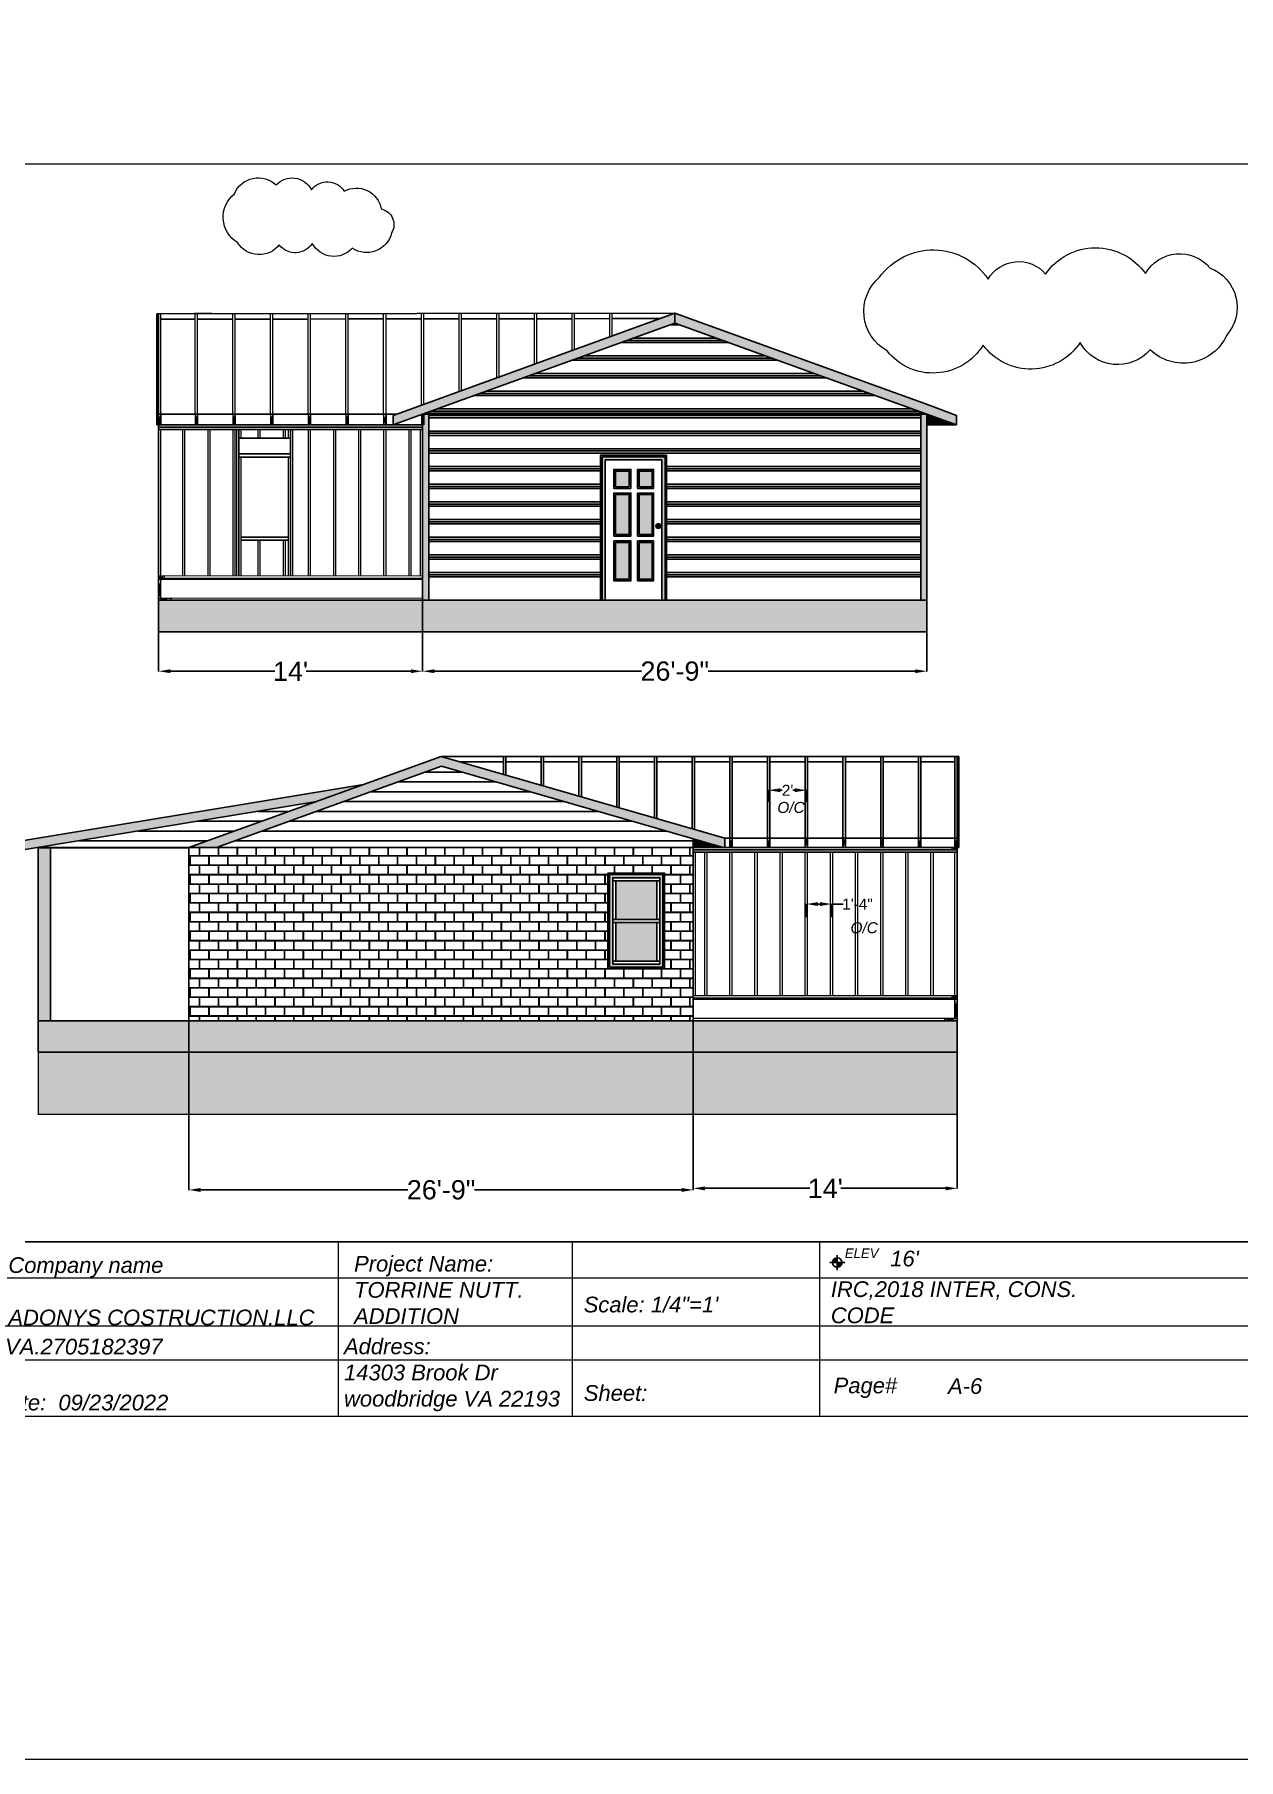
# Model space of a CAD drawing. Header units: inches. Extents: x 173 to 6056, y 183 to 2455.
# Drawn here: x 1308 to 2074, y 183 to 1281 of the extents above; entities that cross this region are included whole.
import ezdxf

# ---------------------------------------------------------------- set-up
doc = ezdxf.new("R2010")
doc.units = ezdxf.units.IN
doc.header["$MEASUREMENT"] = 0
doc.header["$PDMODE"] = 2
doc.header["$PDSIZE"] = 5
doc.linetypes.add('ACAD_ISO02W100', pattern=[15, 12, -3])
for name, color, linetype in [('Back side elevation', 7, 'Continuous'), ('existing floor layout', 7, 'Continuous'), ('Insulation', 7, 'Continuous'), ('Left side elevation', 7, 'Continuous'), ('Right side elevation', 7, 'Continuous')]:
    doc.layers.add(name, color=color, linetype=linetype)
doc.styles.add('Annotative', font='arial.ttf')
doc.styles.get("Standard").update_dxf_attribs({"font": 'ariali.ttf', "height": 10})
doc.linetypes.add('BATTING', pattern='A,0.0001,-0.1,[134,ltypeshp.shx,S=0.1,R=0,X=-0.1,Y=0],-0.2,[134,ltypeshp.shx,S=0.1,R=180,X=0.1,Y=0],-0.1', length=0.4001)
doc.dimstyles.get("Standard").update_dxf_attribs({"dimtxt": 12.25, "dimasz": 7.43, "dimexe": 0.18, "dimexo": 0.0625, "dimgap": 0.09, "dimtad": 0, "dimzin": 0, "dimdsep": 46, "dimlunit": 4, "dimtxsty": 'Annotative', "dimcen": 0.09, "dimadec": 0, "dimazin": 0, "dimtfac": 1, "dimtofl": 0, "dimtmove": 0, "dimatfit": 3, "dimfxl": 1, "dimfrac": 1, "dimtolj": 1, "dimtzin": 0, "dimlwd": -1, "dimarcsym": 0})
pattern_1 = [(360, (-1826.736, 2173.754), (-4e-14, 6.25), [])]
pattern_2 = [(135, (3347.07673, -5524.41305), (-0.0883883476, -0.0883883476), [])]

# ---------------------------------------------------------------- blocks, each defined once
blk = doc.blocks.new('*D81')
at = {"layer": 'Defpoints', "color": 0, "lineweight": 0, "transparency": 16777216}
for p in [(1727.2, 653), (1895.2, 653), (1895.2, 546.3)]:
    blk.add_point(p, dxfattribs=at)
at = {"layer": 'existing floor layout', "color": 0, "lineweight": -2, "transparency": 16777216}
for p, q in [((1727.2, 653), (1727.2, 546.1)), ((1895.2, 653), (1895.2, 546.1))]:
    blk.add_line(p, q, dxfattribs=at)
at = {"layer": 'existing floor layout', "color": 0, "transparency": 16777216}
for p, q in [((1734.6, 546.3), (1801.3, 546.3)), ((1887.8, 546.3), (1821.1, 546.3))]:
    blk.add_line(p, q, dxfattribs=at)
at = {"layer": 'existing floor layout', "color": 0, "lineweight": 0, "transparency": 16777216}
for points in [[(1734.6, 547.5), (1734.6, 545), (1727.2, 546.3)], [(1887.8, 547.5), (1887.8, 545), (1895.2, 546.3)]]:
    blk.add_solid(points, dxfattribs=at)
at = {"layer": 'existing floor layout', "color": 0, "transparency": 16777216, "insert": (1811.2, 546.3), "char_height": 12.25, "attachment_point": 5, "style": 'Annotative'}
blk.add_mtext("\\A1;14'", dxfattribs=at)
blk = doc.blocks.new('*D82')
at = {"layer": 'Back side elevation', "color": 0, "lineweight": -2, "transparency": 16777216}
for p, q in [((1406.2, 633), (1406.2, 545.1)), ((1727.2, 633), (1727.2, 545.1))]:
    blk.add_line(p, q, dxfattribs=at)
at = {"layer": 'Back side elevation', "color": 0, "transparency": 16777216}
for p, q in [((1413.6, 545.3), (1545.5, 545.3)), ((1719.8, 545.3), (1587.9, 545.3))]:
    blk.add_line(p, q, dxfattribs=at)
at = {"layer": 'Back side elevation', "color": 0, "lineweight": 0, "transparency": 16777216}
for points in [[(1413.6, 546.5), (1413.6, 544), (1406.2, 545.3)], [(1719.8, 546.5), (1719.8, 544), (1727.2, 545.3)]]:
    blk.add_solid(points, dxfattribs=at)
at = {"layer": 'Defpoints', "color": 0, "lineweight": 0, "transparency": 16777216}
for p in [(1406.2, 633), (1727.2, 633), (1406.2, 545.3)]:
    blk.add_point(p, dxfattribs=at)
at = {"layer": 'Back side elevation', "color": 0, "transparency": 16777216, "insert": (1566.7, 545.3), "char_height": 12.25, "attachment_point": 5, "style": 'Annotative'}
blk.add_mtext('\\A1;26\'-9"', dxfattribs=at)
blk = doc.blocks.new('*D83')
at = {"color": 0, "lineweight": -2, "ltscale": 0.08, "transparency": 16777216}
for p, q in [((1799.2, 719.5), (1799.2, 727.5)), ((1815.2, 719.5), (1815.2, 727.5))]:
    blk.add_line(p, q, dxfattribs=at)
at = {"color": 0, "ltscale": 0.08, "transparency": 16777216}
for p, q in [((1806.6, 727.3), (1807.8, 727.3)), ((1815.2, 727.3), (1822.6, 727.3))]:
    blk.add_line(p, q, dxfattribs=at)
at = {"color": 0, "linetype": 'Continuous', "lineweight": 0, "ltscale": 0.08, "transparency": 16777216}
for points in [[(1806.6, 728.5), (1806.6, 726), (1799.2, 727.3)], [(1807.8, 728.5), (1807.8, 726), (1815.2, 727.3)]]:
    blk.add_solid(points, dxfattribs=at)
at = {"layer": 'Defpoints', "color": 0, "linetype": 'Continuous', "lineweight": 0, "ltscale": 0.08, "transparency": 16777216}
for p in [(1815.2, 727.3), (1799.2, 719.4), (1815.2, 719.4)]:
    blk.add_point(p, dxfattribs=at)
at = {"color": 0, "linetype": 'Continuous', "lineweight": 0, "ltscale": 0.08, "transparency": 16777216, "insert": (1831.7, 727.3), "char_height": 7, "attachment_point": 5, "style": 'Annotative'}
blk.add_mtext('\\A1;1\'-4"', dxfattribs=at)
blk = doc.blocks.new('*D84')
at = {"color": 0, "lineweight": -2, "ltscale": 0.08, "transparency": 16777216}
for p, q in [((1775.2, 792.9), (1775.2, 799.9)), ((1799.2, 792.9), (1799.2, 799.9))]:
    blk.add_line(p, q, dxfattribs=at)
at = {"color": 0, "ltscale": 0.08, "transparency": 16777216}
for p, q in [((1782.6, 799.7), (1783.8, 799.7)), ((1791.8, 799.7), (1790.6, 799.7))]:
    blk.add_line(p, q, dxfattribs=at)
at = {"color": 0, "linetype": 'Continuous', "lineweight": 0, "ltscale": 0.08, "transparency": 16777216}
for points in [[(1782.6, 801), (1782.6, 798.5), (1775.2, 799.7)], [(1791.8, 801), (1791.8, 798.5), (1799.2, 799.7)]]:
    blk.add_solid(points, dxfattribs=at)
at = {"layer": 'Defpoints', "color": 0, "linetype": 'Continuous', "lineweight": 0, "ltscale": 0.08, "transparency": 16777216}
for p in [(1775.2, 792.8), (1799.2, 799.7), (1799.2, 792.8)]:
    blk.add_point(p, dxfattribs=at)
at = {"color": 0, "linetype": 'Continuous', "lineweight": 0, "ltscale": 0.08, "transparency": 16777216, "insert": (1787.2, 799.7), "char_height": 7, "attachment_point": 5, "style": 'Annotative'}
blk.add_mtext("\\A1;2'", dxfattribs=at)
blk = doc.blocks.new('Elevation Symbol - Imperial')
at = {"color": 0}
for p, q in [((0, 0), (0.2, 0)), ((0.1, -0.1), (0.1, 0.1))]:
    blk.add_line(p, q, dxfattribs=at)
at = {"color": 0, "const_width": 0.0625}
for points in [[(0.1, 0.03125, 0.41421356), (0.06875, 0, 1)], [(0.1, -0.03125, 0.41421356), (0.13125, 0, 1)]]:
    blk.add_lwpolyline(points, format="xyb", dxfattribs=at)
at = {"color": 0}
blk.add_circle((0.1, 0), 0.0625, dxfattribs=at)
blk.add_attdef('ELEVATION', (0.2, 0.0625), '', height=0.125, dxfattribs=at)
blk = doc.blocks.new('*U113')
at = {"layer": 'Insulation', "linetype": 'Continuous', "lineweight": 0, "ltscale": 0.2}
for p, q in [((-475.1, -374.7), (-475.1, -485.9)), ((-326.3, -374.7), (-326.3, -485.9)), ((-168.9, -374.7), (-168.9, -485.9)), ((-704.6, -397.8), (699.8, -397.8)), ((-704.6, -428.3), (699.8, -428.3)), ((-704.6, -450), (699.8, -450))]:
    blk.add_line(p, q, dxfattribs=at)
for points in [[(-704.6, 311.5), (699.8, 311.5), (699.8, -374.7), (-704.6, -374.7)], [(-704.6, -374.7), (699.8, -374.7), (699.8, -485.9), (-704.6, -485.9)]]:
    blk.add_lwpolyline(points, close=True, dxfattribs=at)
at = {"layer": 'Insulation', "linetype": 'Continuous', "lineweight": 0, "ltscale": 0.2, "xscale": 48, "yscale": 48, "zscale": 48}
blk.add_blockref('Elevation Symbol - Imperial', (-162.3, -388), dxfattribs=at).add_auto_attribs({'ELEVATION': 'ELEV'})
at = {"linetype": 'Continuous', "lineweight": 0, "ltscale": 0.08, "char_height": 10, "attachment_point": 1}
for s, width, insert in [('IRC,2018 INTER, CONS. CODE', 161.562, (-161.6, -399.9)), ('VA.2705182397', 17.494, (-687.1, -436.5))]:
    blk.add_mtext_dynamic_manual_height_columns(s, width=width, gutter_width=50, heights=[0], dxfattribs=dict(at, insert=insert))
at = {"layer": 'Insulation', "linetype": 'Continuous', "lineweight": 0, "ltscale": 0.2, "char_height": 10, "attachment_point": 1}
for s, width, gutter_width, insert in [('Project Name:\\PTORRINE NUTT.  \\PADDITION ', 129.423, 20, (-465, -383.7)), ('Scale: 1/4"=1\'', 133.022, 50, (-318.9, -409.7)), ('Address:\\P14303 Brook Dr\\Pwoodbridge VA 22193', 143.463, 50, (-471.4, -436.3))]:
    blk.add_mtext_dynamic_manual_height_columns(s, width=width, gutter_width=gutter_width, heights=[0], dxfattribs=dict(at, insert=insert))
for s, insert in [("16'", (-123.8, -380.4)), ('Company name \\P\\PADONYS COSTRUCTION.LLC', (-685, -384.6)), ('Page#', (-159.8, -461.2)), ('Sheet:', (-318.8, -466))]:
    blk.add_mtext(s, dxfattribs=dict(at, insert=insert))
at = {"layer": 'Insulation', "linetype": 'Continuous', "lineweight": 0, "ltscale": 0.2, "insert": (-694.3, -472.1), "char_height": 10, "width": 141.209, "attachment_point": 1}
blk.add_mtext('Date:  09/23/2022', dxfattribs=at)
blk = doc.blocks.new('*D125')
at = {"layer": 'Defpoints', "color": 0, "lineweight": -2, "ltscale": 0.35, "transparency": 16777216}
for p, q in [((1554.9, 900.6), (1554.9, 875.3)), ((1875.9, 900.6), (1875.9, 875.3))]:
    blk.add_line(p, q, dxfattribs=at)
at = {"layer": 'Defpoints', "color": 0, "ltscale": 0.35, "transparency": 16777216}
for p, q in [((1562.3, 875.5), (1694.2, 875.5)), ((1868.5, 875.5), (1736.6, 875.5))]:
    blk.add_line(p, q, dxfattribs=at)
at = {"layer": 'Defpoints', "color": 0, "linetype": 'BATTING', "lineweight": 0, "ltscale": 0.35, "transparency": 16777216}
for p in [(1554.9, 900.6), (1875.9, 900.6), (1875.9, 875.5)]:
    blk.add_point(p, dxfattribs=at)
for points in [[(1562.3, 876.7), (1562.3, 874.3), (1554.9, 875.5)], [(1868.5, 876.7), (1868.5, 874.3), (1875.9, 875.5)]]:
    blk.add_solid(points, dxfattribs=at)
at = {"layer": 'Defpoints', "color": 0, "linetype": 'BATTING', "lineweight": 0, "ltscale": 0.35, "transparency": 16777216, "insert": (1715.4, 875.5), "char_height": 12.25, "attachment_point": 5, "style": 'Annotative'}
blk.add_mtext('\\A1;26\'-9"', dxfattribs=at)
blk = doc.blocks.new('*D126')
at = {"layer": 'Defpoints', "color": 0, "lineweight": -2, "ltscale": 0.35, "transparency": 16777216}
for p, q in [((1386.9, 900.6), (1386.9, 875.3)), ((1554.9, 900.6), (1554.9, 875.3))]:
    blk.add_line(p, q, dxfattribs=at)
at = {"layer": 'Defpoints', "color": 0, "ltscale": 0.35, "transparency": 16777216}
for p, q in [((1394.3, 875.5), (1461, 875.5)), ((1547.5, 875.5), (1480.8, 875.5))]:
    blk.add_line(p, q, dxfattribs=at)
at = {"layer": 'Defpoints', "color": 0, "linetype": 'BATTING', "lineweight": 0, "ltscale": 0.35, "transparency": 16777216}
for p in [(1386.9, 900.6), (1554.9, 900.6), (1554.9, 875.5)]:
    blk.add_point(p, dxfattribs=at)
for points in [[(1394.3, 876.7), (1394.3, 874.3), (1386.9, 875.5)], [(1547.5, 876.7), (1547.5, 874.3), (1554.9, 875.5)]]:
    blk.add_solid(points, dxfattribs=at)
at = {"layer": 'Defpoints', "color": 0, "linetype": 'BATTING', "lineweight": 0, "ltscale": 0.35, "transparency": 16777216, "insert": (1470.9, 875.5), "char_height": 12.25, "attachment_point": 5, "style": 'Annotative'}
blk.add_mtext("\\A1;14'", dxfattribs=at)

msp = doc.modelspace()

# ---------------------------------------------------------------- hatches: boundary and pattern name
at = {"linetype": 'ACAD_ISO02W100', "lineweight": 0, "ltscale": 0.2}
h = msp.add_hatch(color=250, dxfattribs=at)
h.dxf.hatch_style = 1
h.paths.add_polyline_path([(1715.408, 1097.11), (1715.408, 1103.49), (1536.099, 1038.313), (1536.099, 1032.313), (1554.158, 1038.839), (1554.158, 1039.11), (1554.214, 1038.859), (1554.908, 1039.11)])
h.paths.add_polyline_path([(1875.908, 1039.11), (1894.718, 1032.313), (1894.718, 1038.313), (1877.947, 1044.753), (1715.408, 1103.49), (1715.408, 1097.11)])
at = {"linetype": 'Continuous', "lineweight": 0, "ltscale": 0.08}
h = msp.add_hatch(dxfattribs=at)
h.set_pattern_fill('ANSI31', color=250, angle=810)
h.set_pattern_definition(pattern_2)
h.paths.add_polyline_path([(1875.908, 1039.11), (1875.908, 1032.313), (1894.718, 1032.313)])
h = msp.add_hatch(color=250, dxfattribs=at)
h.dxf.hatch_style = 1
h.paths.add_polyline_path([(1745.546, 763.498), (1727.207, 763.485), (1727.207, 763.263), (1747.207, 763.263), (1747.207, 769.263), (1566.707, 821.263), (1406.207, 763.263), (1423.896, 763.275), (1566.916, 814.959)])
h = msp.add_hatch(dxfattribs=at)
h.set_pattern_fill('ANSI31', color=250, angle=810)
h.set_pattern_definition(pattern_2)
h.paths.add_polyline_path([(1727.207, 768.781), (1727.207, 763.485), (1745.546, 763.498)])
at = {"linetype": 'Continuous', "lineweight": 0, "ltscale": 0.2}
h = msp.add_hatch(dxfattribs=at)
h.set_pattern_fill('AR-B816C', scale=0.75, angle=720)
h.set_pattern_definition([(360, (-1826.736, 655.939), (6, 6), [11.71875, -0.28125]), (360, (-1832.736, 656.2203), (6, 6), [11.71875, -0.28125]), (90, (-1826.736, 655.939), (-6, 6), [-6.28125, 5.71875]), (90, (-1827.0174, 655.939), (-6, 6), [-6.28125, 5.71875])])
h.paths.add_polyline_path([(1727.207, 653.013), (1727.207, 763.263), (1406.207, 763.263), (1406.207, 653.013)])
h.paths.add_polyline_path([(1672.896, 686.013), (1672.896, 747.013), (1708.896, 747.013), (1708.896, 686.013)], flags=16)
h.paths.add_polyline_path([(1673.896, 687.013), (1673.896, 746.013), (1707.896, 746.013), (1707.896, 687.013)], flags=0)
h.paths.add_polyline_path([(1675.896, 689.013), (1675.896, 744.013), (1705.896, 744.013), (1705.896, 689.013)], flags=0)
h.paths.add_polyline_path([(1677.896, 715.513), (1675.896, 715.513), (1675.896, 717.513), (1677.896, 742.013), (1703.896, 742.013), (1705.896, 742.013), (1705.896, 691.013), (1677.896, 691.013)], flags=0)
at = {"layer": 'existing floor layout'}
h = msp.add_hatch(color=250, dxfattribs=at)
h.dxf.hatch_style = 1
h.paths.add_polyline_path([(1558.908, 1039.11), (1554.908, 1039.11), (1554.908, 920.626), (1558.908, 920.626)])
h = msp.add_hatch(color=250, dxfattribs=at)
h.dxf.hatch_style = 1
h.paths.add_polyline_path([(1875.908, 1032.313), (1875.908, 1039.11), (1871.908, 1039.11), (1871.908, 920.626), (1875.908, 920.626)])
h = msp.add_hatch(color=250, dxfattribs=at)
h.dxf.hatch_style = 1
h.paths.add_polyline_path([(1486.457, 792.263), (1286.526, 759.367), (1286.526, 765.447), (1517.35, 803.427)])
h.paths.add_polyline_path([(1406.207, 763.263), (1310.207, 763.263), (1310.207, 763.013), (1406.207, 763.013)], flags=17)
h.paths.add_polyline_path([(1318.207, 763.013), (1310.207, 763.013), (1310.207, 653.013), (1318.207, 653.013)])
h = msp.add_hatch(color=250, dxfattribs=at)
h.dxf.hatch_style = 1
h.paths.add_polyline_path([(1707.896, 746.013), (1673.896, 746.013), (1673.896, 687.013), (1707.896, 687.013)], flags=16)
h.paths.add_polyline_path([(1705.896, 689.013), (1675.896, 689.013), (1675.896, 744.013), (1705.896, 744.013)], flags=0)
h.paths.add_polyline_path([(1708.896, 747.013), (1672.896, 747.013), (1672.896, 686.013), (1708.896, 686.013)])
h = msp.add_hatch(color=250, dxfattribs=at)
h.dxf.hatch_style = 1
h.paths.add_polyline_path([(1707.896, 746.013), (1673.896, 746.013), (1673.896, 687.013), (1707.896, 687.013)])
h.paths.add_polyline_path([(1705.896, 689.013), (1675.896, 689.013), (1675.896, 744.013), (1705.896, 744.013)], flags=16)
h = msp.add_hatch(color=256, dxfattribs=at)
h.dxf.hatch_style = 1
h.set_gradient(color1=(0, 191, 255), color2=(0, 0, 255), tint=1)
h.paths.add_polyline_path([(1677.896, 742.013), (1677.896, 717.513), (1703.896, 717.513), (1703.896, 742.013)])
h.paths.add_polyline_path([(1677.896, 715.513), (1677.896, 691.013), (1703.896, 691.013), (1703.896, 715.513)])
h = msp.add_hatch(dxfattribs=at)
h.set_pattern_fill('AR-CONC', color=256, angle=630)
h.set_pattern_definition([(320, (-1826.736, 2183.504), (-0.627521, -7.172602), [0.75, -8.25]), (265, (-1826.736, 2183.504), (7.521921, 1.387513), [0.6, -6.6]), (10.45144, (-1826.7885, 2182.9064), (6.8944, -5.785088), [0.637402, -7.011421]), (316.1842, (-1824.736, 2183.504), (-1.655193, -10.672413), [1.125, -12.375]), (6.63564, (-1824.874, 2182.615), (9.741186, -9.34662), [0.956103, -10.517138]), (261.18416, (-1824.736, 2183.504), (9.741186, -9.34662), [0.9, -9.9]), (291, (-1825.236, 2182.504), (-4.026189, -5.9690705), [0.75, -8.25]), (236, (-1825.236, 2182.504), (7.2515, -2.433153), [0.6, -6.6]), (341.45144, (-1825.572, 2182.007), (3.225312, -8.402224), [0.637402, -7.011421]), (307.5, (-1826.7362, 2183.504), (3.3289385, -0.1215986), [0, -6.52, 0, -6.7, 0, -6.625]), (277.5, (-1826.7362, 2183.504), (3.944117, -2.6306954), [0, -3.82, 0, -6.37, 0, -2.525]), (237.5, (-1826.7362, 2185.734), (-0.2255487, -5.3382244), [0, -2.5, 0, -7.8, 0, -10.35]), (227.5, (-1826.736, 2186.734), (1.00105, -5.8318617), [0, -3.25, 0, -5.18, 0, -7.35])])
h.paths.add_polyline_path([(1406.207, 633.013), (1406.207, 653.013), (1310.207, 653.013), (1310.207, 633.013)])
h.paths.add_polyline_path([(1727.207, 633.013), (1727.207, 653.013), (1406.207, 653.013), (1406.207, 633.013)])
h.paths.add_polyline_path([(1727.207, 653.013), (1727.207, 633.013), (1895.207, 633.013), (1895.207, 653.013)])
at = {"layer": 'Insulation', "linetype": 'Continuous', "lineweight": 0, "ltscale": 0.2}
h = msp.add_hatch(dxfattribs=at)
h.set_pattern_fill('EARTH', scale=30, angle=630)
h.set_pattern_definition([(270, (-1826.736, 1359.436), (7.5, -7.5), [7.5, -7.5]), (270, (-1823.924, 1359.436), (7.5, -7.5), [7.5, -7.5]), (270, (-1821.111, 1359.436), (7.5, -7.5), [7.5, -7.5]), (360, (-1820.174, 1358.498), (7.5, 7.5), [7.5, -7.5]), (360, (-1820.174, 1355.686), (7.5, 7.5), [7.5, -7.5]), (360, (-1820.174, 1352.873), (7.5, 7.5), [7.5, -7.5])])
h.paths.add_polyline_path([(1310.207, 633.013), (1310.207, 593.355), (1895.207, 593.355), (1895.207, 633.013)])
at = {"layer": 'Left side elevation'}
h = msp.add_hatch(dxfattribs=at)
h.set_pattern_fill('LINE', color=256, scale=50, angle=720)
h.set_pattern_definition(pattern_1)
h.paths.add_polyline_path([(1566.916, 814.959), (1423.896, 763.275), (1745.546, 763.498)])
h = msp.add_hatch(dxfattribs=at)
h.set_pattern_fill('LINE', color=252, scale=50, angle=720)
h.set_pattern_definition(pattern_1)
h.paths.add_polyline_path([(1406.207, 763.263), (1486.457, 792.263), (1310.207, 763.263)])
at = {"layer": 'Right side elevation'}
h = msp.add_hatch(dxfattribs=at)
h.set_pattern_fill('PLAST', color=252, scale=45, angle=900)
h.set_pattern_definition([(180, (5108.852, -1916.222), (-1e-14, -11.25), []), (180, (5108.852, -1917.628), (-1e-14, -11.25), []), (180, (5108.852, -1919.035), (-1e-14, -11.25), [])])
h.paths.add_polyline_path([(1875.908, 1039.11), (1715.408, 1097.11), (1554.908, 1039.11)])
h = msp.add_hatch(dxfattribs=at)
h.set_pattern_fill('PLAST', color=252, scale=45, angle=900)
h.set_pattern_definition([(180, (5108.852, -1907.91), (-1e-14, -11.25), []), (180, (5108.852, -1909.316), (-1e-14, -11.25), []), (180, (5108.852, -1910.722), (-1e-14, -11.25), [])])
h.paths.add_polyline_path([(1558.908, 1047.423), (1558.908, 927.423), (1668.215, 927.423), (1668.215, 1013.038), (1710.215, 1013.038), (1710.215, 927.423), (1871.908, 927.423), (1871.908, 1047.423)])
h = msp.add_hatch(color=250, dxfattribs=at)
h.dxf.hatch_style = 1
h.paths.add_polyline_path([(1677.591, 1002.951), (1677.591, 992.913), (1686.492, 992.913), (1686.492, 1002.951)], flags=16)
h.paths.add_polyline_path([(1692.712, 1002.951), (1692.712, 992.913), (1700.962, 992.913), (1700.962, 1002.951)], flags=16)
h.paths.add_polyline_path([(1692.71, 987.913), (1692.71, 962.501), (1700.962, 962.501), (1700.962, 987.913)], flags=16)
h.paths.add_polyline_path([(1677.594, 987.913), (1677.658, 962.501), (1686.492, 962.501), (1686.492, 987.913)], flags=16)
h.paths.add_polyline_path([(1669.215, 1012.038), (1669.215, 920.626), (1671.215, 920.626), (1671.215, 1010.038), (1707.215, 1010.038), (1707.215, 920.626), (1709.215, 920.626), (1709.215, 1012.038)], flags=17)
h.paths.add_polyline_path([(1668.215, 1013.038), (1668.215, 920.626), (1669.215, 920.626), (1669.215, 1012.038), (1709.215, 1012.038), (1709.215, 920.626), (1710.215, 920.626), (1710.215, 1013.038)])
h.paths.add_polyline_path([(1692.712, 957.501), (1692.712, 934.087), (1700.962, 934.087), (1700.962, 957.501)], flags=16)
h.paths.add_polyline_path([(1677.658, 957.501), (1677.594, 934.087), (1686.492, 934.087), (1686.492, 957.501)], flags=16)
h = msp.add_hatch(color=250, dxfattribs=at)
h.dxf.hatch_style = 1
h.paths.add_polyline_path([(1704.954, 966.877, 1), (1704.954, 968.906, 1)])
h = msp.add_hatch(dxfattribs=at)
h.set_pattern_fill('AR-CONC', color=256, angle=810)
h.set_pattern_definition([(140, (5108.852, -1907.9097), (0.627521, 7.172602), [0.75, -8.25]), (85, (5108.852, -1907.91), (-7.521921, -1.387513), [0.6, -6.6]), (190.45144, (5108.904, -1907.312), (-6.8944, 5.785088), [0.637402, -7.011421]), (136.1842, (5106.852, -1907.91), (1.655193, 10.672413), [1.125, -12.375]), (186.63564, (5106.99, -1907.02), (-9.741186, 9.34662), [0.956103, -10.517138]), (81.18416, (5106.852, -1907.91), (-9.741186, 9.34662), [0.9, -9.9]), (111, (5107.352, -1906.9097), (4.026189, 5.9690705), [0.75, -8.25]), (56, (5107.352, -1906.91), (-7.2515, 2.433153), [0.6, -6.6]), (161.45144, (5107.687, -1906.412), (-3.225312, 8.402224), [0.637402, -7.011421]), (127.5, (5108.8518, -1907.9097), (-3.3289385, 0.1215986), [0, -6.52, 0, -6.7, 0, -6.625]), (97.5, (5108.8518, -1907.9097), (-3.944117, 2.6306954), [0, -3.82, 0, -6.37, 0, -2.525]), (57.5, (5108.8518, -1910.1397), (0.2255487, 5.3382244), [0, -2.5, 0, -7.8, 0, -10.35]), (47.5, (5108.852, -1911.1397), (-1.00105, 5.8318617), [0, -3.25, 0, -5.18, 0, -7.35])])
h.paths.add_polyline_path([(1386.908, 920.626), (1386.908, 900.626), (1554.908, 900.626), (1554.908, 920.626)])
h.paths.add_polyline_path([(1554.908, 920.626), (1554.908, 900.626), (1875.908, 900.626), (1875.908, 920.626)])

# ---------------------------------------------------------------- linework, layer by layer
at = {"linetype": 'Continuous', "lineweight": 0, "ltscale": 0.08}
for p, q in [((1774.457, 792.788), (1775.957, 792.788)), ((1798.457, 792.788), (1799.957, 792.788)), ((1727.207, 763.263), (1727.207, 768.781)), ((1895.207, 763.263), (1891.707, 763.263)), ((1891.707, 763.263), (1891.707, 761.763)), ((1891.707, 761.763), (1895.207, 763.263)), ((1895.207, 761.763), (1891.707, 763.263)), ((1895.207, 763.263), (1895.207, 761.763)), ((1798.457, 719.395), (1799.957, 719.395)), ((1814.457, 719.395), (1815.957, 719.395)), ((1895.207, 668.763), (1891.707, 668.763)), ((1891.707, 668.763), (1891.707, 667.263)), ((1891.707, 667.263), (1895.207, 668.763)), ((1895.207, 667.263), (1891.707, 668.763)), ((1895.207, 666.513), (1893.707, 654.513)), ((1895.207, 654.513), (1893.707, 666.513)), ((1895.207, 668.763), (1895.207, 667.263)), ((1895.207, 654.513), (1887.207, 654.513)), ((1887.207, 654.513), (1887.207, 653.013)), ((1895.207, 654.513), (1887.207, 653.013)), ((1887.207, 653.013), (1887.207, 654.513)), ((1887.207, 654.513), (1895.207, 653.013)), ((1893.707, 654.513), (1895.207, 654.513))]:
    msp.add_line(p, q, dxfattribs=at)
msp.add_lwpolyline([(172.856, 2454.82), (6055.515, 2454.82), (6055.515, 182.679), (172.856, 182.679)], close=True, dxfattribs=at)
at = {"linetype": 'ByBlock', "lineweight": 0, "ltscale": 0.08}
for points in [[(1435.157, 1179.5, -0.52056705), (1461.704, 1185.113, -0.52056705), (1484.167, 1182.051, -0.52056705), (1505.098, 1181.031, -0.52056705), (1528.582, 1169.803, -0.52056705), (1535.219, 1154.493, -0.52056705), (1510.203, 1144.797, -0.52056705), (1484.677, 1147.859, -0.52056705), (1463.746, 1146.838, -0.52056705), (1437.199, 1148.369, -0.52056705)], [(1845.677, 1126.312, -0.52056705), (1914.842, 1125.057, -0.52056705), (1951.362, 1128.34, -0.52056705), (2014.901, 1128.656, -0.52056705), (2056.12, 1132.179, -0.52056705), (2066.749, 1089.514, -0.52056705), (2017.973, 1080.106, -0.52056705), (1973.354, 1084.717, -0.52056705), (1911.604, 1083.139, -0.52056705), (1850.492, 1079.391, -0.52056705)]]:
    msp.add_lwpolyline(points, format="xyb", close=True, dxfattribs=at)
at = {"layer": 'existing floor layout'}
for p, q in [((1386.908, 1032.313), (1386.908, 920.626)), ((1386.908, 920.626), (1875.908, 920.626)), ((1895.207, 653.013), (1895.207, 633.013)), ((1895.207, 633.013), (1310.207, 633.013))]:
    msp.add_line(p, q, dxfattribs=at)
at = {"layer": 'existing floor layout', "lineweight": 25}
for p, q in [((1606.457, 821.263), (1606.457, 809.812)), ((1607.957, 821.263), (1607.957, 809.379)), ((1630.457, 821.263), (1630.457, 802.897)), ((1631.957, 821.263), (1631.957, 802.465)), ((1654.457, 821.263), (1654.457, 795.983)), ((1655.957, 821.263), (1655.957, 795.551)), ((1678.457, 821.263), (1678.457, 789.069)), ((1679.957, 821.263), (1679.957, 788.637)), ((1702.457, 821.263), (1702.457, 782.155)), ((1703.957, 821.263), (1703.957, 781.723)), ((1726.457, 821.263), (1726.457, 775.241)), ((1727.957, 821.263), (1727.957, 774.809)), ((1750.457, 821.263), (1750.457, 763.263)), ((1751.957, 821.263), (1751.957, 763.263)), ((1774.457, 821.263), (1774.457, 763.263)), ((1775.957, 821.263), (1775.957, 763.263)), ((1798.457, 821.263), (1798.457, 763.263)), ((1799.957, 821.263), (1799.957, 763.263)), ((1822.457, 821.263), (1822.457, 763.263)), ((1823.957, 821.263), (1823.957, 763.263)), ((1846.457, 821.263), (1846.457, 763.263)), ((1847.957, 821.263), (1847.957, 763.263)), ((1870.457, 821.263), (1870.457, 763.263)), ((1871.957, 821.263), (1871.957, 763.263)), ((1893.707, 821.263), (1893.707, 763.263)), ((1846.457, 769.263), (1846.457, 763.263)), ((1847.957, 769.263), (1847.957, 763.263)), ((1895.207, 769.263), (1895.207, 763.263)), ((1895.207, 761.763), (1727.207, 761.763)), ((1895.207, 760.263), (1727.207, 760.263)), ((1895.207, 763.263), (1747.207, 763.263))]:
    msp.add_line(p, q, dxfattribs=at)
at = {"layer": 'Insulation', "linetype": 'Continuous', "lineweight": 0, "ltscale": 0.2}
for p, q in [((1386.908, 1039.11), (1386.908, 1103.11)), ((1388.408, 1039.11), (1388.408, 1103.112)), ((1410.158, 1039.11), (1410.158, 1103.11)), ((1411.658, 1039.11), (1411.658, 1103.112)), ((1434.158, 1039.11), (1434.158, 1103.11)), ((1435.658, 1039.11), (1435.658, 1103.112)), ((1458.158, 1039.11), (1458.158, 1103.11)), ((1459.658, 1039.11), (1459.658, 1103.112)), ((1482.158, 1039.11), (1482.158, 1103.11)), ((1483.658, 1039.11), (1483.658, 1103.112)), ((1506.158, 1039.11), (1506.158, 1103.11)), ((1507.658, 1039.11), (1507.658, 1103.112)), ((1530.158, 1039.11), (1530.158, 1103.11)), ((1531.658, 1039.11), (1531.658, 1103.112)), ((1554.158, 1044.877), (1554.158, 1103.11)), ((1555.658, 1045.423), (1555.658, 1103.112)), ((1578.158, 1053.601), (1578.158, 1103.11)), ((1579.658, 1054.146), (1579.658, 1103.112)), ((1602.158, 1062.325), (1602.158, 1103.11)), ((1603.658, 1062.87), (1603.658, 1103.112)), ((1626.158, 1071.049), (1626.158, 1103.11)), ((1627.658, 1071.594), (1627.658, 1103.112)), ((1650.158, 1079.772), (1650.158, 1103.11)), ((1651.658, 1080.318), (1651.658, 1103.112)), ((1674.158, 1088.496), (1674.158, 1103.11)), ((1675.658, 1089.041), (1675.658, 1103.112)), ((1386.908, 1039.11), (1388.408, 1039.11)), ((1386.908, 1039.11), (1386.908, 1032.313)), ((1388.408, 1039.11), (1386.908, 1032.313)), ((1388.408, 1032.313), (1386.908, 1039.11)), ((1386.908, 1032.313), (1388.408, 1032.313)), ((1388.408, 1039.11), (1388.408, 1032.313)), ((1410.158, 1039.11), (1410.158, 1032.313)), ((1411.658, 1039.11), (1410.158, 1032.313)), ((1411.658, 1032.313), (1410.158, 1039.11)), ((1411.658, 1039.11), (1411.658, 1032.313)), ((1434.158, 1039.11), (1434.158, 1032.313)), ((1435.658, 1039.11), (1434.158, 1032.313)), ((1435.658, 1032.313), (1434.158, 1039.11)), ((1435.658, 1039.11), (1435.658, 1032.313)), ((1458.158, 1039.11), (1458.158, 1032.313)), ((1459.658, 1039.11), (1458.158, 1032.313)), ((1459.658, 1032.313), (1458.158, 1039.11)), ((1459.658, 1039.11), (1459.658, 1032.313)), ((1482.158, 1039.11), (1482.158, 1032.313)), ((1483.658, 1039.11), (1482.158, 1032.313)), ((1483.658, 1032.313), (1482.158, 1039.11)), ((1483.658, 1039.11), (1483.658, 1032.313)), ((1506.158, 1039.11), (1506.158, 1032.313)), ((1507.658, 1039.11), (1506.158, 1032.313)), ((1507.658, 1032.313), (1506.158, 1039.11)), ((1507.658, 1039.11), (1507.658, 1032.313)), ((1530.158, 1039.11), (1530.158, 1032.313)), ((1531.658, 1039.11), (1530.158, 1032.313)), ((1531.658, 1032.313), (1530.158, 1039.11)), ((1531.658, 1039.11), (1531.658, 1032.313)), ((1554.158, 1039.11), (1554.158, 1032.313)), ((1555.658, 1039.11), (1554.158, 1032.313)), ((1555.658, 1032.313), (1554.158, 1039.11)), ((1555.658, 1039.11), (1555.658, 1039.381)), ((1555.658, 1039.11), (1555.658, 1032.313)), ((1386.908, 1029.313), (1386.908, 936.313)), ((1388.408, 936.313), (1388.408, 1029.313)), ((1402.158, 1029.313), (1402.158, 936.313)), ((1403.658, 936.313), (1403.658, 1029.313)), ((1418.158, 1029.313), (1418.158, 936.313)), ((1419.658, 936.313), (1419.658, 1029.313)), ((1434.158, 1029.313), (1434.158, 936.313)), ((1435.658, 936.313), (1435.658, 1029.313)), ((1436.408, 1029.313), (1436.408, 936.313)), ((1437.908, 1029.313), (1437.908, 936.313)), ((1437.908, 936.313), (1437.908, 1029.313)), ((1439.408, 1023.844), (1439.408, 1029.313)), ((1450.158, 1029.313), (1450.158, 1023.844)), ((1451.658, 1023.844), (1451.658, 1029.313)), ((1466.158, 1029.313), (1466.158, 1023.844)), ((1467.658, 1023.844), (1467.658, 1029.313)), ((1469.408, 1029.313), (1469.408, 1023.844)), ((1470.908, 1029.313), (1470.908, 936.313)), ((1470.908, 936.313), (1470.908, 1029.313)), ((1472.408, 936.313), (1472.408, 1029.313)), ((1482.158, 1029.313), (1482.158, 936.313)), ((1483.658, 936.313), (1483.658, 1029.313)), ((1498.158, 1029.313), (1498.158, 936.313)), ((1499.658, 936.313), (1499.658, 1029.313)), ((1514.158, 1029.313), (1514.158, 936.313)), ((1515.658, 936.313), (1515.658, 1029.313)), ((1530.158, 1029.313), (1530.158, 936.313)), ((1531.658, 936.313), (1531.658, 1029.313)), ((1546.158, 1029.313), (1546.158, 936.313)), ((1547.658, 936.313), (1547.658, 1029.313)), ((1553.408, 1029.313), (1553.408, 936.313)), ((1554.908, 936.313), (1554.908, 1029.313)), ((1439.408, 936.313), (1439.408, 1011.844)), ((1469.408, 1011.844), (1469.408, 936.313)), ((1450.158, 958.844), (1450.158, 936.313)), ((1451.658, 936.313), (1451.658, 958.844)), ((1466.158, 958.844), (1466.158, 936.313)), ((1467.658, 936.313), (1467.658, 958.844)), ((1386.902, 936.313), (1554.902, 936.376)), ((1386.908, 934.813), (1386.902, 936.313)), ((1386.902, 936.313), (1390.408, 934.814)), ((1386.903, 934.813), (1554.903, 934.876)), ((1386.903, 934.063), (1554.903, 934.126)), ((1388.408, 922.064), (1386.903, 934.063)), ((1386.908, 936.313), (1388.408, 936.313)), ((1390.408, 936.313), (1386.908, 934.813)), ((1388.408, 934.064), (1386.908, 922.063)), ((1388.408, 922.064), (1388.408, 934.064)), ((1386.908, 922.063), (1554.908, 922.126)), ((1386.908, 922.063), (1388.408, 922.064)), ((1386.908, 922.063), (1394.908, 922.063)), ((1394.908, 922.063), (1386.908, 920.626)), ((1386.908, 920.626), (1386.908, 922.063)), ((1386.908, 922.063), (1394.908, 920.626)), ((1386.908, 920.563), (1554.908, 920.626)), ((1394.908, 922.063), (1394.908, 920.566)), ((1751.957, 763.263), (1750.457, 769.263)), ((1750.457, 769.263), (1751.957, 769.263)), ((1751.957, 769.263), (1750.457, 763.263)), ((1775.957, 763.263), (1774.457, 769.263)), ((1774.457, 769.263), (1775.957, 769.263)), ((1775.957, 769.263), (1774.457, 763.263)), ((1798.457, 769.263), (1799.957, 763.263)), ((1798.457, 763.263), (1799.957, 769.263)), ((1822.457, 763.263), (1823.957, 769.263)), ((1823.957, 769.263), (1822.457, 769.263)), ((1822.457, 769.263), (1823.957, 763.263)), ((1846.457, 763.263), (1847.957, 769.263)), ((1847.957, 763.263), (1846.457, 769.263)), ((1847.957, 769.263), (1847.957, 763.263)), ((1871.957, 769.263), (1870.457, 763.263)), ((1871.957, 763.263), (1870.457, 769.263)), ((1895.207, 769.263), (1893.707, 763.263)), ((1895.207, 763.263), (1893.707, 769.263)), ((1727.207, 668.763), (1727.207, 763.263)), ((1728.707, 668.763), (1728.707, 760.263)), ((1734.457, 668.763), (1734.457, 760.263)), ((1735.957, 668.763), (1735.957, 760.263)), ((1750.457, 668.763), (1750.457, 760.263)), ((1751.957, 668.763), (1751.957, 760.263)), ((1766.457, 668.763), (1766.457, 760.263)), ((1767.957, 668.763), (1767.957, 760.263)), ((1782.457, 668.763), (1782.457, 760.263)), ((1783.957, 668.763), (1783.957, 760.263)), ((1799.957, 763.263), (1798.457, 763.263)), ((1798.457, 668.763), (1798.457, 760.263)), ((1799.957, 668.763), (1799.957, 760.263)), ((1814.457, 668.763), (1814.457, 760.263)), ((1815.957, 668.763), (1815.957, 760.263)), ((1830.457, 668.763), (1830.457, 760.263)), ((1831.957, 668.763), (1831.957, 760.263)), ((1846.457, 668.763), (1846.457, 760.263)), ((1847.957, 668.763), (1847.957, 760.263)), ((1862.457, 668.763), (1862.457, 760.263)), ((1863.957, 668.763), (1863.957, 760.263)), ((1870.457, 763.263), (1871.957, 763.263)), ((1878.457, 668.763), (1878.457, 760.263)), ((1879.957, 668.763), (1879.957, 760.263)), ((1895.207, 763.263), (1893.707, 763.263)), ((1893.707, 763.263), (1895.207, 763.263)), ((1893.707, 668.763), (1893.707, 760.263)), ((1895.207, 668.763), (1895.207, 763.263)), ((1895.207, 668.763), (1727.207, 668.763)), ((1895.207, 667.263), (1727.207, 667.263)), ((1895.207, 666.513), (1727.207, 666.513)), ((1895.207, 668.763), (1893.707, 668.763)), ((1893.707, 654.513), (1893.707, 666.513)), ((1895.207, 654.513), (1895.207, 666.513)), ((1310.207, 633.013), (1310.207, 593.355)), ((1895.207, 633.013), (1895.207, 593.355)), ((1895.207, 593.355), (1310.207, 593.355))]:
    msp.add_line(p, q, dxfattribs=at)
for points in [[(1386.908, 936.313), (1390.408, 936.313), (1390.408, 934.814)], [(1895.207, 653.013), (1895.207, 654.513), (1727.207, 654.513)]]:
    msp.add_lwpolyline(points, dxfattribs=at)
at = {"layer": 'Left side elevation'}
for p, q in [((1566.707, 821.263), (1406.207, 763.263)), ((1566.916, 814.959), (1423.862, 763.263)), ((1747.207, 769.263), (1566.707, 821.263)), ((1895.207, 821.263), (1566.707, 821.263)), ((1745.546, 763.498), (1566.916, 814.959)), ((1606.457, 817.763), (1578.856, 817.763)), ((1630.457, 817.763), (1607.957, 817.763)), ((1654.457, 817.763), (1631.957, 817.763)), ((1678.457, 817.763), (1655.957, 817.763)), ((1702.457, 817.763), (1679.957, 817.763)), ((1726.457, 817.763), (1703.957, 817.763)), ((1750.457, 817.763), (1727.957, 817.763)), ((1774.457, 817.763), (1751.957, 817.763)), ((1798.457, 817.763), (1775.957, 817.763)), ((1822.457, 817.763), (1799.957, 817.763)), ((1846.457, 817.763), (1823.957, 817.763)), ((1870.457, 817.763), (1847.957, 817.763)), ((1893.707, 817.763), (1871.957, 817.763)), ((1896.207, 821.263), (1873.613, 821.263)), ((1895.207, 763.263), (1895.207, 821.263)), ((1896.207, 763.263), (1896.207, 821.263)), ((1285.552, 765.287), (1517.35, 803.427)), ((1286.526, 759.367), (1486.457, 792.263)), ((1310.207, 653.013), (1310.207, 763.263)), ((1310.207, 763.263), (1406.207, 763.263)), ((1310.207, 763.013), (1406.207, 763.013)), ((1318.207, 653.013), (1318.207, 763.013)), ((1406.207, 763.263), (1745.546, 763.498)), ((1406.207, 633.013), (1406.207, 763.263)), ((1895.207, 763.263), (1406.207, 763.263)), ((1727.207, 763.263), (1406.207, 763.263)), ((1727.207, 653.013), (1727.207, 763.263)), ((1727.207, 763.263), (1747.207, 763.263)), ((1895.207, 653.013), (1895.207, 763.263)), ((1895.207, 653.013), (1895.207, 763.263)), ((1895.207, 763.263), (1896.207, 763.263)), ((1677.896, 742.013), (1675.896, 742.013)), ((1703.896, 742.013), (1677.896, 742.013)), ((1677.896, 742.013), (1677.896, 717.513)), ((1703.896, 717.513), (1703.896, 742.013)), ((1703.896, 742.013), (1705.896, 742.013)), ((1705.896, 689.013), (1705.896, 744.013)), ((1675.896, 717.513), (1705.896, 717.513)), ((1675.896, 715.513), (1705.896, 715.513)), ((1677.896, 715.513), (1677.896, 691.013)), ((1703.896, 691.013), (1703.896, 715.513)), ((1675.896, 691.013), (1705.896, 691.013)), ((1406.207, 653.013), (1310.207, 653.013)), ((1310.207, 653.013), (1310.207, 633.013)), ((1895.207, 653.013), (1406.207, 653.013)), ((1727.207, 633.013), (1727.207, 653.013))]:
    msp.add_line(p, q, dxfattribs=at)
at = {"layer": 'Left side elevation', "lineweight": 25}
for p, q in [((1747.207, 763.263), (1747.207, 769.263)), ((1747.207, 769.263), (1895.207, 769.263))]:
    msp.add_line(p, q, dxfattribs=at)
at = {"layer": 'Left side elevation'}
for points in [[(1672.896, 686.013), (1708.896, 686.013), (1708.896, 747.013), (1672.896, 747.013)], [(1673.896, 687.013), (1707.896, 687.013), (1707.896, 746.013), (1673.896, 746.013)], [(1675.896, 689.013), (1705.896, 689.013), (1705.896, 744.013), (1675.896, 744.013)]]:
    msp.add_lwpolyline(points, close=True, dxfattribs=at)
at = {"layer": 'Right side elevation'}
for p, q in [((1385.908, 1032.313), (1385.908, 1103.11)), ((1386.908, 1103.11), (1385.908, 1103.11)), ((1386.908, 1103.11), (1715.408, 1103.49)), ((1386.908, 1039.11), (1386.908, 1103.11)), ((1388.408, 1099.612), (1410.158, 1099.637)), ((1409.853, 1103.137), (1420.853, 1103.137)), ((1411.658, 1099.639), (1434.158, 1099.665)), ((1435.658, 1099.667), (1458.158, 1099.693)), ((1459.658, 1099.694), (1482.158, 1099.72)), ((1483.658, 1099.722), (1506.158, 1099.748)), ((1507.658, 1099.75), (1530.158, 1099.776)), ((1531.658, 1099.778), (1554.158, 1099.804)), ((1715.408, 1103.49), (1536.099, 1038.313)), ((1555.658, 1099.805), (1578.158, 1099.831)), ((1579.658, 1099.833), (1602.158, 1099.859)), ((1603.658, 1099.861), (1626.158, 1099.887)), ((1627.658, 1099.889), (1650.158, 1099.915)), ((1651.658, 1099.916), (1674.158, 1099.942)), ((1675.658, 1099.944), (1705.749, 1099.979)), ((1715.408, 1103.49), (1877.947, 1044.753)), ((1715.408, 1103.49), (1715.408, 1097.11)), ((1715.408, 1099.99), (1715.412, 1099.99)), ((1715.408, 1097.11), (1554.908, 1039.11)), ((1715.408, 1097.11), (1875.908, 1039.11)), ((1877.947, 1044.753), (1894.718, 1038.313)), ((1386.908, 1032.313), (1385.908, 1032.313)), ((1538.292, 1039.11), (1386.908, 1039.11)), ((1386.908, 927.423), (1386.908, 1039.11)), ((1386.908, 1032.313), (1554.908, 1032.313)), ((1386.908, 1032.313), (1390.908, 1032.313)), ((1554.908, 1039.11), (1536.099, 1032.313)), ((1536.099, 1032.313), (1536.099, 1038.313)), ((1554.908, 900.626), (1554.908, 1039.11)), ((1875.908, 1039.11), (1554.908, 1039.11)), ((1554.908, 1039.11), (1875.908, 1039.11)), ((1558.908, 920.626), (1558.908, 1039.11)), ((1871.908, 920.626), (1871.908, 1039.11)), ((1875.908, 927.423), (1875.908, 1039.11)), ((1875.908, 1039.11), (1894.718, 1032.313)), ((1875.908, 920.626), (1875.908, 1032.313)), ((1894.718, 1032.313), (1875.908, 1032.313)), ((1894.718, 1032.313), (1894.718, 1038.313)), ((1386.908, 1030.813), (1554.908, 1030.813)), ((1386.908, 1029.313), (1554.908, 1029.313)), ((1470.908, 1023.844), (1437.908, 1023.844)), ((1470.908, 1013.844), (1437.908, 1013.844)), ((1470.908, 1011.844), (1437.908, 1011.844)), ((1469.408, 960.844), (1439.408, 960.844)), ((1469.408, 958.844), (1439.408, 958.844)), ((1386.908, 920.626), (1386.908, 900.626)), ((1668.215, 920.626), (1669.215, 920.626)), ((1669.215, 920.626), (1671.215, 920.626)), ((1707.215, 920.626), (1671.215, 920.626)), ((1710.215, 920.626), (1707.215, 920.626)), ((1875.908, 920.626), (1875.908, 900.626)), ((1386.908, 900.626), (1875.908, 900.626))]:
    msp.add_line(p, q, dxfattribs=at)
for points in [[(1668.215, 920.626), (1668.215, 1013.038), (1710.215, 1013.038), (1710.215, 920.626)], [(1669.215, 920.626), (1669.215, 1012.038), (1709.215, 1012.038), (1709.215, 920.626)], [(1671.215, 920.626), (1671.215, 1010.038), (1707.215, 1010.038), (1707.215, 920.626)], [(1691.71, 991.913), (1701.962, 991.913), (1701.962, 1003.951), (1691.712, 1003.951), (1691.712, 991.913)], [(1691.712, 958.501), (1691.712, 933.087), (1701.962, 933.087), (1701.962, 958.501), (1691.71, 958.501)]]:
    msp.add_lwpolyline(points, dxfattribs=at)
for points in [[(1687.492, 991.913), (1687.492, 1003.951), (1676.591, 1003.951), (1676.591, 991.913)], [(1686.492, 992.913), (1686.492, 1002.951), (1677.591, 1002.951), (1677.591, 992.913)], [(1692.712, 992.913), (1700.962, 992.913), (1700.962, 1002.951), (1692.712, 1002.951)], [(1676.661, 961.501), (1687.492, 961.501), (1687.492, 988.913), (1676.591, 988.913)], [(1691.71, 961.501), (1701.962, 961.501), (1701.962, 988.913), (1691.71, 988.913)], [(1677.658, 962.501), (1686.492, 962.501), (1686.492, 987.913), (1677.594, 987.913)], [(1692.71, 962.501), (1700.962, 962.501), (1700.962, 987.913), (1692.71, 987.913)], [(1676.661, 958.501), (1676.591, 933.087), (1687.492, 933.087), (1687.492, 958.501)], [(1677.658, 957.501), (1677.594, 934.087), (1686.492, 934.087), (1686.492, 957.501)], [(1692.712, 957.501), (1692.712, 934.087), (1700.962, 934.087), (1700.962, 957.501)]]:
    msp.add_lwpolyline(points, close=True, dxfattribs=at)
for radius in [1.515, 1.015]:
    msp.add_circle((1704.954, 967.892), radius, dxfattribs=at)

# ---------------------------------------------------------------- block references
at = {"linetype": 'Continuous', "lineweight": 0, "ltscale": 0.08}
msp.add_blockref('*U113', (1976.343, 887.012), dxfattribs=at)

# ---------------------------------------------------------------- texts
at = {"linetype": 'Continuous', "lineweight": 0, "ltscale": 0.08, "attachment_point": 1}
for s, width, insert, char_height in [('O/C', 6.75399, (1780.67, 792.263), 7), ('O/C', 12.07155, (1827.224, 715.68), 7), ('A-6', 36.75224, (1889.308, 425.388), 10)]:
    msp.add_mtext_dynamic_manual_height_columns(s, width=width, gutter_width=50, heights=[0], dxfattribs=dict(at, insert=insert, char_height=char_height))

# ---------------------------------------------------------------- dimensions: what is measured, and where the dimension line sits
at = {"linetype": 'Continuous', "lineweight": 0, "ltscale": 0.08}
for base, p1, p2, picture, middle in [((1799.207, 799.746), (1775.207, 792.788), (1799.207, 792.788), '*D84', (1787.207, 799.746)), ((1815.207, 727.28), (1799.207, 719.395), (1815.207, 719.395), '*D83', (1831.702, 727.28))]:
    dim = msp.add_linear_dim(base=base, p1=p1, p2=p2, dimstyle='Standard', override={"dimtxt": 7}, dxfattribs=at)
    dim.commit()
    dim.dimension.update_dxf_attribs({"geometry": picture, "text_midpoint": middle})
at = {"layer": 'Back side elevation'}
dim = msp.add_linear_dim(base=(1406.207, 545.273), p1=(1727.207, 633.013), p2=(1406.207, 633.013), dimstyle='Standard', dxfattribs=at)
dim.commit()
dim.dimension.update_dxf_attribs({"geometry": '*D82', "text_midpoint": (1566.707, 545.273), "dimtype": 160})
at = {"layer": 'Defpoints', "linetype": 'BATTING', "lineweight": 0, "ltscale": 0.35}
for base, p1, p2, picture, middle in [((1554.908, 875.508), (1386.908, 900.626), (1554.908, 900.626), '*D126', (1470.908, 875.508)), ((1875.908, 875.508), (1554.908, 900.626), (1875.908, 900.626), '*D125', (1715.408, 875.508))]:
    dim = msp.add_linear_dim(base=base, p1=p1, p2=p2, dimstyle='Standard', dxfattribs=at)
    dim.commit()
    dim.dimension.update_dxf_attribs({"geometry": picture, "text_midpoint": middle})
at = {"layer": 'existing floor layout'}
dim = msp.add_linear_dim(base=(1895.207, 546.252), p1=(1727.207, 653.013), p2=(1895.207, 653.013), dimstyle='Standard', override={"dimfrac": 0}, dxfattribs=at)
dim.commit()
dim.dimension.update_dxf_attribs({"geometry": '*D81', "text_midpoint": (1811.207, 546.252), "dimtype": 160})

doc.saveas('drawing.dxf')
